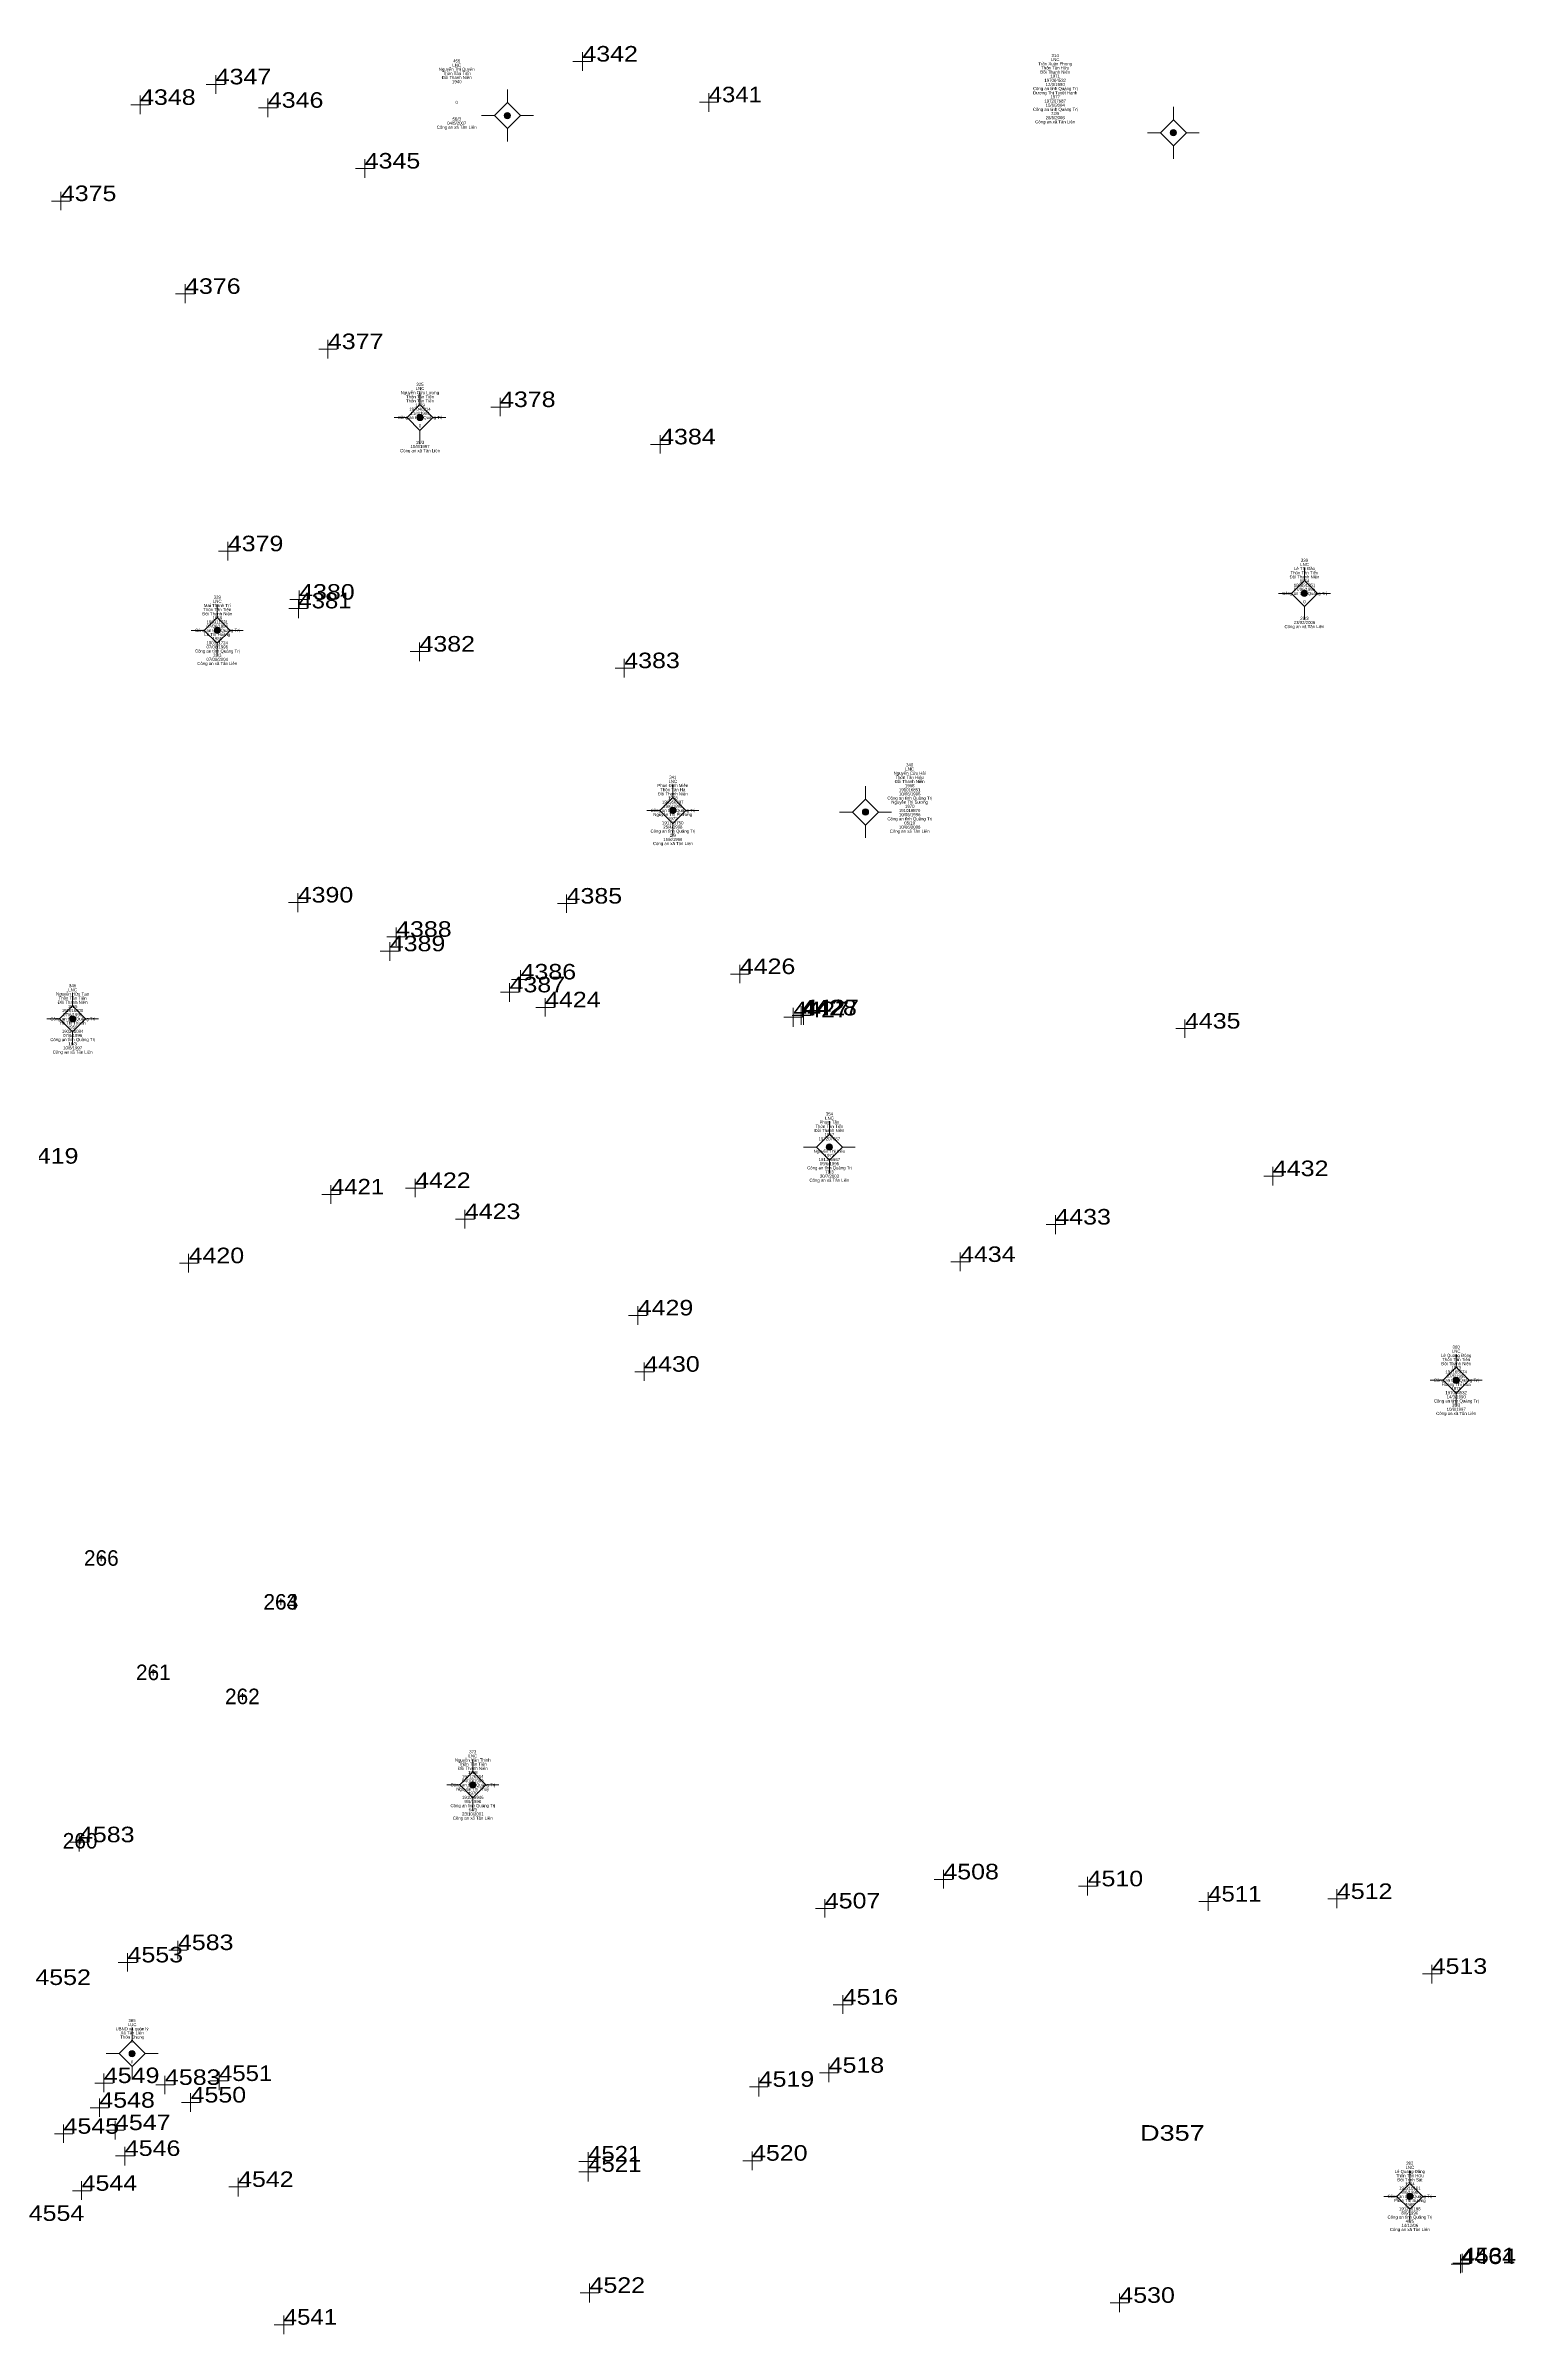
# Model space of a CAD drawing. Header units: metres. Extents: x 548949 to 550221, y 1836732 to 1838051.
# Drawn here: x 549149.3 to 549291, y 1837181 to 1837401.8 of the extents above; entities that cross this region are included whole.
import ezdxf
from ezdxf.enums import TextEntityAlignment as Align

# ---------------------------------------------------------------- set-up
doc = ezdxf.new("R2010")
doc.units = ezdxf.units.M
doc.header["$LTSCALE"] = 0.12
doc.layers.add('11', color=7, linetype='Continuous', lineweight=13)
doc.layers.add('4', color=7, linetype='Continuous', lineweight=13)
doc.layers.add('15', color=7, linetype='Continuous')
doc.layers.add('5', color=7, linetype='Continuous')

msp = doc.modelspace()

# ---------------------------------------------------------------- hatches: boundary and pattern name
at = {"layer": '11'}
for points in [[(549194.1595, 1837395.05, 1), (549193.5595, 1837395.05, 1)], [(549258.3795, 1837393.39, 1), (549257.7795, 1837393.39, 1)], [(549185.7295, 1837365.92, 1), (549185.1295, 1837365.92, 1)], [(549271.0195, 1837348.95, 1), (549270.4195, 1837348.95, 1)], [(549166.1795, 1837345.39, 1), (549165.5795, 1837345.39, 1)], [(549210.1095, 1837328.02, 1), (549209.5095, 1837328.02, 1)], [(549228.6895, 1837327.86, 1), (549228.0895, 1837327.86, 1)], [(549152.2295, 1837307.91, 1), (549151.6295, 1837307.91, 1)], [(549225.2095, 1837295.54, 1), (549224.6095, 1837295.54, 1)], [(549285.6495, 1837273.05, 1), (549285.0495, 1837273.05, 1)], [(549190.8195, 1837234.01, 1), (549190.2195, 1837234.01, 1)], [(549157.9695, 1837208.09, 1), (549157.3695, 1837208.09, 1)], [(549281.1795, 1837194.32, 1), (549280.5795, 1837194.32, 1)]]:
    msp.add_hatch(color=256, dxfattribs=at).paths.add_polyline_path(points)

# ---------------------------------------------------------------- linework, layer by layer
for p, q in [((549193.86, 1837397.55), (549193.86, 1837396.3)), ((549192.61, 1837395.05), (549191.36, 1837395.05)), ((549196.36, 1837395.05), (549195.11, 1837395.05)), ((549258.08, 1837395.89), (549258.08, 1837394.64)), ((549193.86, 1837393.8), (549193.86, 1837392.55)), ((549256.83, 1837393.39), (549255.58, 1837393.39)), ((549258.08, 1837392.14), (549258.08, 1837390.89)), ((549260.58, 1837393.39), (549259.33, 1837393.39)), ((549185.43, 1837368.42), (549185.43, 1837367.17)), ((549184.18, 1837365.92), (549182.93, 1837365.92)), ((549187.93, 1837365.92), (549186.68, 1837365.92)), ((549185.43, 1837364.67), (549185.43, 1837363.42)), ((549270.72, 1837351.45), (549270.72, 1837350.2)), ((549165.88, 1837347.89), (549165.88, 1837346.64)), ((549269.47, 1837348.95), (549268.22, 1837348.95)), ((549270.72, 1837347.7), (549270.72, 1837346.45)), ((549273.22, 1837348.95), (549271.97, 1837348.95)), ((549164.63, 1837345.39), (549163.38, 1837345.39)), ((549165.88, 1837344.14), (549165.88, 1837342.89)), ((549168.38, 1837345.39), (549167.13, 1837345.39)), ((549209.81, 1837330.52), (549209.81, 1837329.27)), ((549228.39, 1837330.36), (549228.39, 1837329.11)), ((549208.56, 1837328.02), (549207.31, 1837328.02)), ((549212.31, 1837328.02), (549211.06, 1837328.02)), ((549227.14, 1837327.86), (549225.89, 1837327.86)), ((549230.89, 1837327.86), (549229.64, 1837327.86)), ((549209.81, 1837326.77), (549209.81, 1837325.52)), ((549228.39, 1837326.61), (549228.39, 1837325.36)), ((549151.93, 1837310.41), (549151.93, 1837309.16)), ((549150.68, 1837307.91), (549149.43, 1837307.91)), ((549151.93, 1837306.66), (549151.93, 1837305.41)), ((549154.43, 1837307.91), (549153.18, 1837307.91)), ((549224.91, 1837298.04), (549224.91, 1837296.79)), ((549223.66, 1837295.54), (549222.41, 1837295.54)), ((549227.41, 1837295.54), (549226.16, 1837295.54)), ((549224.91, 1837294.29), (549224.91, 1837293.04)), ((549285.35, 1837275.55), (549285.35, 1837274.3)), ((549284.1, 1837273.05), (549282.85, 1837273.05)), ((549287.85, 1837273.05), (549286.6, 1837273.05)), ((549285.35, 1837271.8), (549285.35, 1837270.55)), ((549190.52, 1837236.51), (549190.52, 1837235.26)), ((549189.27, 1837234.01), (549188.02, 1837234.01)), ((549193.02, 1837234.01), (549191.77, 1837234.01)), ((549190.52, 1837232.76), (549190.52, 1837231.51)), ((549157.67, 1837210.59), (549157.67, 1837209.34)), ((549156.42, 1837208.09), (549155.17, 1837208.09)), ((549157.67, 1837206.84), (549157.67, 1837205.59)), ((549160.17, 1837208.09), (549158.92, 1837208.09)), ((549280.88, 1837196.82), (549280.88, 1837195.57)), ((549279.63, 1837194.32), (549278.38, 1837194.32)), ((549283.38, 1837194.32), (549282.13, 1837194.32)), ((549280.88, 1837193.07), (549280.88, 1837191.82))]:
    msp.add_line(p, q, dxfattribs=at)
for points in [[(549193.86, 1837396.3), (549192.61, 1837395.05), (549193.86, 1837393.8), (549195.11, 1837395.05)], [(549258.08, 1837394.64), (549256.83, 1837393.39), (549258.08, 1837392.14), (549259.33, 1837393.39)], [(549185.43, 1837367.17), (549184.18, 1837365.92), (549185.43, 1837364.67), (549186.68, 1837365.92)], [(549270.72, 1837350.2), (549269.47, 1837348.95), (549270.72, 1837347.7), (549271.97, 1837348.95)], [(549165.88, 1837346.64), (549164.63, 1837345.39), (549165.88, 1837344.14), (549167.13, 1837345.39)], [(549209.81, 1837329.27), (549208.56, 1837328.02), (549209.81, 1837326.77), (549211.06, 1837328.02)], [(549228.39, 1837329.11), (549227.14, 1837327.86), (549228.39, 1837326.61), (549229.64, 1837327.86)], [(549151.93, 1837309.16), (549150.68, 1837307.91), (549151.93, 1837306.66), (549153.18, 1837307.91)], [(549224.91, 1837296.79), (549223.66, 1837295.54), (549224.91, 1837294.29), (549226.16, 1837295.54)], [(549285.35, 1837274.3), (549284.1, 1837273.05), (549285.35, 1837271.8), (549286.6, 1837273.05)], [(549190.52, 1837235.26), (549189.27, 1837234.01), (549190.52, 1837232.76), (549191.77, 1837234.01)], [(549157.67, 1837209.34), (549156.42, 1837208.09), (549157.67, 1837206.84), (549158.92, 1837208.09)], [(549280.88, 1837195.57), (549279.63, 1837194.32), (549280.88, 1837193.07), (549282.13, 1837194.32)]]:
    msp.add_lwpolyline(points, close=True, dxfattribs=at)
for centre in [(549193.8595, 1837395.05), (549258.0795, 1837393.39), (549185.4295, 1837365.92), (549270.7195, 1837348.95), (549165.8795, 1837345.39), (549209.8095, 1837328.02), (549228.3895, 1837327.86), (549151.9295, 1837307.91), (549224.9095, 1837295.54), (549285.3495, 1837273.05), (549190.5195, 1837234.01), (549157.6695, 1837208.09), (549280.8795, 1837194.32)]:
    msp.add_circle(centre, 0.3, dxfattribs=at)
at = {"layer": '4'}
for p, q in [((549201.09, 1837399.37), (549201.09, 1837401.15)), ((549165.73, 1837397.14), (549165.73, 1837398.95)), ((549201.98, 1837400.26), (549200.16, 1837400.26)), ((549158.44, 1837395.19), (549158.44, 1837396.97)), ((549166.62, 1837398.06), (549164.8, 1837398.06)), ((549170.76, 1837394.88), (549170.76, 1837396.69)), ((549214.16, 1837396.33), (549212.38, 1837396.33)), ((549213.27, 1837395.4), (549213.27, 1837397.22)), ((549159.33, 1837396.08), (549157.55, 1837396.08)), ((549171.65, 1837395.8), (549169.87, 1837395.8)), ((549181.02, 1837389.94), (549179.21, 1837389.94)), ((549180.1, 1837389.05), (549180.1, 1837390.83)), ((549150.8, 1837385.91), (549150.8, 1837387.69)), ((549151.69, 1837386.8), (549149.91, 1837386.8)), ((549162.78, 1837376.96), (549162.78, 1837378.78)), ((549163.67, 1837377.85), (549161.85, 1837377.85)), ((549177.44, 1837372.52), (549175.66, 1837372.52)), ((549176.55, 1837371.63), (549176.55, 1837373.41)), ((549193.15, 1837366.04), (549193.15, 1837367.82)), ((549194.08, 1837366.93), (549192.26, 1837366.93)), ((549209.48, 1837363.33), (549207.66, 1837363.33)), ((549208.59, 1837362.44), (549208.59, 1837364.22)), ((549167.79, 1837353.02), (549166.01, 1837353.02)), ((549166.9, 1837352.13), (549166.9, 1837353.94)), ((549174.67, 1837348.35), (549172.89, 1837348.35)), ((549173.7, 1837346.58), (549173.7, 1837348.4)), ((549173.78, 1837347.46), (549173.78, 1837349.24)), ((549174.59, 1837347.51), (549172.78, 1837347.51)), ((549186.27, 1837343.34), (549184.49, 1837343.34)), ((549185.38, 1837342.41), (549185.38, 1837344.23)), ((549206.02, 1837341.74), (549204.24, 1837341.74)), ((549205.13, 1837340.85), (549205.13, 1837342.63)), ((549174.53, 1837319.13), (549172.75, 1837319.13)), ((549173.64, 1837318.2), (549173.64, 1837320.02)), ((549200.46, 1837319.03), (549198.68, 1837319.03)), ((549199.57, 1837318.14), (549199.57, 1837319.92)), ((549184.02, 1837315.83), (549182.24, 1837315.83)), ((549182.52, 1837313.5), (549182.52, 1837315.32)), ((549183.13, 1837314.94), (549183.13, 1837316.72)), ((549183.41, 1837314.43), (549181.6, 1837314.43)), ((549195.13, 1837310.82), (549195.13, 1837312.6)), ((549216.27, 1837311.34), (549216.27, 1837313.12)), ((549194.96, 1837310.47), (549193.18, 1837310.47)), ((549194.07, 1837309.54), (549194.07, 1837311.36)), ((549196.06, 1837311.71), (549194.24, 1837311.71)), ((549217.16, 1837312.23), (549215.38, 1837312.23)), ((549198.39, 1837309.02), (549196.6, 1837309.02)), ((549197.49, 1837308.13), (549197.49, 1837309.91)), ((549222.32, 1837308.07), (549220.5, 1837308.07)), ((549223.09, 1837308.24), (549221.31, 1837308.24)), ((549221.43, 1837307.14), (549221.43, 1837308.96)), ((549223.3, 1837308.26), (549221.48, 1837308.26)), ((549222.2, 1837307.35), (549222.2, 1837309.13)), ((549222.41, 1837307.34), (549222.41, 1837309.15)), ((549260.09, 1837306.97), (549258.31, 1837306.97)), ((549259.2, 1837306.08), (549259.2, 1837307.86)), ((549268.57, 1837292.74), (549266.79, 1837292.74)), ((549267.68, 1837291.85), (549267.68, 1837293.63)), ((549177.73, 1837290.97), (549175.95, 1837290.97)), ((549176.84, 1837290.08), (549176.84, 1837291.86)), ((549185.85, 1837291.59), (549184.04, 1837291.59)), ((549184.96, 1837290.7), (549184.96, 1837292.48)), ((549190.69, 1837288.59), (549188.87, 1837288.59)), ((549189.76, 1837287.7), (549189.76, 1837289.48)), ((549246.7, 1837287.14), (549246.7, 1837288.96)), ((549247.59, 1837288.07), (549245.81, 1837288.07)), ((549164.01, 1837284.34), (549162.23, 1837284.34)), ((549163.12, 1837283.45), (549163.12, 1837285.23)), ((549238.44, 1837284.46), (549236.62, 1837284.46)), ((549237.51, 1837283.57), (549237.51, 1837285.36)), ((549207.32, 1837279.3), (549205.54, 1837279.3)), ((549206.43, 1837278.41), (549206.43, 1837280.19)), ((549207.94, 1837273.87), (549206.16, 1837273.87)), ((549207.05, 1837272.98), (549207.05, 1837274.77)), ((549155.01, 1837255.9), (549154.39, 1837255.9)), ((549154.7, 1837255.59), (549154.7, 1837256.21)), ((549172.33, 1837251.67), (549171.7, 1837251.67)), ((549172.33, 1837251.67), (549171.7, 1837251.67)), ((549172.01, 1837251.36), (549172.01, 1837251.99)), ((549172.01, 1837251.36), (549172.01, 1837251.99)), ((549160.02, 1837244.87), (549159.39, 1837244.87)), ((549159.71, 1837244.56), (549159.71, 1837245.18)), ((549168.61, 1837242.55), (549167.99, 1837242.55)), ((549168.3, 1837242.23), (549168.3, 1837242.86)), ((549152.96, 1837228.62), (549152.33, 1837228.62)), ((549152.55, 1837227.59), (549152.55, 1837229.37)), ((549152.65, 1837228.31), (549152.65, 1837228.93)), ((549153.44, 1837228.48), (549151.66, 1837228.48)), ((549236.79, 1837224.9), (549235.01, 1837224.9)), ((549235.9, 1837224.01), (549235.9, 1837225.82)), ((549250.74, 1837224.23), (549248.92, 1837224.23)), ((549249.81, 1837223.34), (549249.81, 1837225.16)), ((549225.36, 1837222.1), (549223.58, 1837222.1)), ((549224.47, 1837221.21), (549224.47, 1837222.99)), ((549262.33, 1837222.76), (549260.55, 1837222.76)), ((549261.44, 1837221.87), (549261.44, 1837223.65)), ((549274.78, 1837223.01), (549272.96, 1837223.01)), ((549273.85, 1837222.12), (549273.85, 1837223.94)), ((549157.23, 1837216), (549157.23, 1837217.78)), ((549162.98, 1837218.08), (549161.2, 1837218.08)), ((549162.09, 1837217.19), (549162.09, 1837218.97)), ((549158.12, 1837216.89), (549156.34, 1837216.89)), ((549283.89, 1837215.78), (549282.1, 1837215.78)), ((549282.99, 1837214.86), (549282.99, 1837216.67)), ((549226.19, 1837211.92), (549226.19, 1837213.74)), ((549227.08, 1837212.81), (549225.26, 1837212.81)), ((549224.84, 1837205.32), (549224.84, 1837207.13)), ((549155.84, 1837205.25), (549154.06, 1837205.25)), ((549154.95, 1837204.36), (549154.95, 1837206.18)), ((549161.73, 1837205.07), (549159.95, 1837205.07)), ((549160.84, 1837204.18), (549160.84, 1837205.96)), ((549163.31, 1837202.48), (549163.31, 1837204.27)), ((549166.94, 1837205.45), (549165.16, 1837205.45)), ((549166.05, 1837204.56), (549166.05, 1837206.34)), ((549218.98, 1837204.89), (549217.2, 1837204.89)), ((549218.09, 1837203.96), (549218.09, 1837205.78)), ((549225.76, 1837206.24), (549223.95, 1837206.24)), ((549155.4, 1837202.87), (549153.61, 1837202.87)), ((549154.51, 1837201.98), (549154.51, 1837203.77)), ((549164.2, 1837203.37), (549162.42, 1837203.37)), ((549151.95, 1837200.36), (549150.17, 1837200.36)), ((549151.06, 1837199.47), (549151.06, 1837201.25)), ((549156.91, 1837200.71), (549155.13, 1837200.71)), ((549156.02, 1837199.82), (549156.02, 1837201.6)), ((549157.9, 1837198.22), (549156.08, 1837198.22)), ((549156.97, 1837197.3), (549156.97, 1837199.11)), ((549202.53, 1837197.68), (549200.75, 1837197.68)), ((549201.64, 1837196.76), (549201.64, 1837198.57)), ((549218.34, 1837197.76), (549216.56, 1837197.76)), ((549217.45, 1837196.84), (549217.45, 1837198.65)), ((549152.8, 1837193.97), (549152.8, 1837195.78)), ((549167.89, 1837194.3), (549167.89, 1837196.12)), ((549202.54, 1837196.68), (549200.76, 1837196.68)), ((549201.65, 1837195.76), (549201.65, 1837197.57)), ((549153.72, 1837194.86), (549151.91, 1837194.86)), ((549168.78, 1837195.23), (549167, 1837195.23)), ((549285.93, 1837186.97), (549285.93, 1837188.78)), ((549286.65, 1837187.79), (549284.86, 1837187.79)), ((549286.86, 1837187.86), (549285.04, 1837187.86)), ((549285.76, 1837186.9), (549285.76, 1837188.72)), ((549202.68, 1837185.01), (549200.89, 1837185.01)), ((549201.78, 1837184.08), (549201.78, 1837185.9)), ((549252.87, 1837183.16), (549252.87, 1837184.94)), ((549172.3, 1837181.02), (549172.3, 1837182.83)), ((549253.76, 1837184.05), (549251.98, 1837184.05)), ((549173.19, 1837181.94), (549171.38, 1837181.94))]:
    msp.add_line(p, q, dxfattribs=at)

# ---------------------------------------------------------------- texts
at = {"layer": '15'}
for s, width, p in [('314', 0.95, (549246.68, 1837400.7)), ('1940', 0.95, (549188.975, 1837398.17)), ('LNC', 0.95, (549188.97, 1837399.77)), ('455', 0.95, (549188.97, 1837400.17)), ('197004532', 0.95, (549246.68, 1837398.3)), ('1971', 0.9, (549246.675, 1837398.7)), ('LNC', 0.95, (549246.68, 1837400.3)), ('0', 0.9, (549188.97, 1837396.17)), ('1977', 0.95, (549246.685, 1837396.7)), ('56/3', 0.95, (549188.97, 1837394.57)), ('72/5', 0.95, (549246.68, 1837395.1)), ('LNC', 0.95, (549185.43, 1837368.57)), ('325', 0.95, (549185.43, 1837368.97)), ('1979', 0.95, (549185.435, 1837366.97)), ('19/3', 0.95, (549185.43, 1837363.37)), ('0', 0.9, (549185.43, 1837364.97)), ('330', 0.95, (549270.72, 1837352)), ('190891051', 0.95, (549270.725, 1837349.6)), ('1954', 0.95, (549270.725, 1837350)), ('LNC', 0.95, (549270.72, 1837351.6)), ('LNC', 0.95, (549165.88, 1837348.04)), ('329', 0.95, (549165.88, 1837348.44)), ('07/06/1996', 0.95, (549270.72, 1837349.2)), ('0', 0.9, (549270.72, 1837348)), ('07/06/1996', 0.95, (549165.88, 1837345.64)), ('190311731', 0.95, (549165.885, 1837346.04)), ('1958', 0.95, (549165.885, 1837346.44)), ('23/02/2006', 0.95, (549270.72, 1837346)), ('28/3', 0.95, (549270.72, 1837346.4)), ('07/06/1996', 0.95, (549165.88, 1837343.64)), ('1956', 0.95, (549165.88, 1837344.44)), ('33/3', 0.95, (549165.88, 1837342.84)), ('340', 0.95, (549232.65, 1837332.26)), ('LNC', 0.95, (549209.81, 1837330.67)), ('341', 0.85, (549209.81, 1837331.07)), ('191016851', 0.95, (549232.655, 1837329.86)), ('1968', 0.95, (549232.655, 1837330.26)), ('LNC', 0.95, (549232.65, 1837331.86)), ('10/6/1996', 0.95, (549209.81, 1837328.27)), ('1968', 0.95, (549209.815, 1837329.07)), ('10/06/1996', 0.95, (549232.65, 1837329.46)), ('1970', 0.95, (549232.655, 1837328.26)), ('1972', 0.95, (549209.81, 1837327.07)), ('2/9', 0.95, (549209.815, 1837325.47)), ('10/06/1996', 0.95, (549232.65, 1837327.46)), ('10/06/2006', 0.95, (549232.65, 1837326.26)), ('05/10', 0.95, (549232.65, 1837326.66)), ('15/8/1996', 0.95, (549209.81, 1837325.07)), ('LNC', 0.95, (549151.93, 1837310.56)), ('346', 0.95, (549151.925, 1837310.96)), ('07/6/1996', 0.95, (549151.93, 1837308.16)), ('1955', 0.95, (549151.935, 1837308.96)), ('07/6/1996', 0.95, (549151.93, 1837306.16)), ('1959', 0.95, (549151.935, 1837306.96)), ('18/3', 0.95, (549151.93, 1837305.36)), ('LNC', 0.95, (549224.91, 1837298.19)), ('354', 0.95, (549224.91, 1837298.59)), ('1967', 0.95, (549224.915, 1837296.59)), ('1973', 0.95, (549224.915, 1837294.59)), ('09/6/1996', 0.95, (549224.91, 1837293.79)), ('71/3', 0.95, (549224.91, 1837292.99)), ('LNC', 0.95, (549285.35, 1837275.7)), ('360', 0.95, (549285.35, 1837276.1)), ('07/6/1996', 0.95, (549285.35, 1837273.3)), ('1973', 0.95, (549285.355, 1837274.1)), ('197004532', 0.95, (549285.35, 1837271.7)), ('1975', 0.95, (549285.355, 1837272.1)), ('35/3', 0.95, (549285.35, 1837270.5)), ('373', 0.95, (549190.52, 1837237.06)), ('1968', 0.95, (549190.525, 1837235.06)), ('LNC', 0.95, (549190.52, 1837236.66)), ('191016946', 0.95, (549190.52, 1837232.66)), ('1970', 0.95, (549190.525, 1837233.06)), ('23/10/2001', 0.95, (549190.525, 1837231.06)), ('9/6/1996', 0.95, (549190.52, 1837232.26)), ('64/3', 0.95, (549190.52, 1837231.46)), ('LUC', 0.95, (549157.67, 1837210.74)), ('385', 0.95, (549157.67, 1837211.14)), ('0', 0.9, (549157.67, 1837209.14)), ('0', 0.9, (549157.67, 1837207.14)), ('392', 0.95, (549280.875, 1837197.37)), ('1964', 0.95, (549280.885, 1837195.37)), ('LNC', 0.95, (549280.88, 1837196.97)), ('191216161', 0.95, (549280.885, 1837194.97)), ('8/6/1996', 0.95, (549280.88, 1837194.57)), ('1969', 0.95, (549280.885, 1837193.37)), ('8/6/1996', 0.95, (549280.88, 1837192.57)), ('14/12/06', 0.95, (549280.88, 1837191.37)), ('40/5', 0.95, (549280.88, 1837191.77))]:
    msp.add_text(s, height=0.3, dxfattribs=dict(at, width=width)).set_placement(p, align=Align.CENTER)
for s, p in [('Nguyễn Thị Quyên', (549188.975, 1837399.37)), ('Đồi Thanh Niên', (549188.97, 1837398.57)), ('Thôn Tân Tiến', (549188.97, 1837398.97)), ('Trần Xuân Phong', (549246.685, 1837399.9)), ('Đồi Thanh Niên', (549246.68, 1837399.1)), ('Thôn Tân Hữu', (549246.675, 1837399.5)), ('Công an tỉnh Quảng Trị', (549246.685, 1837397.5)), ('Dương Thị Tuyết Hạnh', (549246.68, 1837397.1)), ('197207687', (549246.675, 1837396.3)), ('12/3/1990', (549246.685, 1837397.9)), ('Công an xã Tân Liên', (549188.97, 1837393.77)), ('04/5/2007', (549188.975, 1837394.17)), ('Công an tỉnh Quảng Trị', (549246.685, 1837395.5)), ('Công an xã Tân Liên', (549246.68, 1837394.3)), ('28/5/2008', (549246.685, 1837394.7)), ('15/6/2004', (549246.685, 1837395.9)), ('Nguyễn Cửu Lương', (549185.425, 1837368.17)), ('Thôn Tân Tiến', (549185.43, 1837367.77)), ('Thôn Tân Tiến', (549185.43, 1837367.37)), ('Công an tỉnh Quảng Trị', (549185.435, 1837365.77)), ('197046314', (549185.425, 1837366.57)), ('11/4/1994', (549185.435, 1837366.17)), ('10/8/1997', (549185.435, 1837362.97)), ('Công an xã Tân Liên', (549185.43, 1837362.57)), ('Đồi Thanh Niên', (549270.72, 1837350.4)), ('Thôn Tân Tiến', (549270.72, 1837350.8)), ('Lê Thị Đào', (549270.72, 1837351.2)), ('Mai Thanh Trí', (549165.88, 1837347.64)), ('Công an tỉnh Quảng Trị', (549270.725, 1837348.8)), ('Công an tỉnh Quảng Trị', (549165.885, 1837345.24)), ('Đồi Thanh Niên', (549165.88, 1837346.84)), ('Thôn Tân Tiến', (549165.88, 1837347.24)), ('Công an xã Tân Liên', (549270.72, 1837345.6)), ('Công an tỉnh Quảng Trị', (549165.885, 1837343.24)), ('Lê Thị Hoàng', (549165.885, 1837344.84)), ('190311724', (549165.875, 1837344.04)), ('Công an xã Tân Liên', (549165.88, 1837342.04)), ('07/09/2004', (549165.875, 1837342.44)), ('Phan Đình Miên', (549209.81, 1837330.27)), ('Thôn Tân Hà', (549209.805, 1837329.87)), ('Nguyễn Cửu Hải', (549232.655, 1837331.46)), ('Đồi Thanh Niên', (549232.65, 1837330.66)), ('Thôn Tân Hiệp', (549232.65, 1837331.06)), ('Công an tỉnh Quảng Trị', (549209.815, 1837327.87)), ('Nguyễn Thị Phương', (549209.81, 1837327.47)), ('Đồi Thanh Niên', (549209.81, 1837329.47)), ('190950287', (549209.805, 1837328.67)), ('Công an tỉnh Quảng Trị', (549232.655, 1837329.06)), ('Nguyễn Thị Sương', (549232.65, 1837328.66)), ('191016870', (549232.645, 1837327.86)), ('Công an tỉnh Quảng Trị', (549209.815, 1837325.87)), ('191165750', (549209.805, 1837326.67)), ('25/4/1998', (549209.815, 1837326.27)), ('Công an tỉnh Quảng Trị', (549232.655, 1837327.06)), ('Công an xã Tân Liên', (549232.65, 1837325.86)), ('Công an xã Tân Liên', (549209.81, 1837324.67)), ('Nguyễn Hữu Tao', (549151.925, 1837310.16)), ('Công an tỉnh Quảng Trị', (549151.935, 1837307.76)), ('Đồi Thanh Niên', (549151.93, 1837309.36)), ('Thôn Tân Tiến', (549151.93, 1837309.76)), ('191016800', (549151.925, 1837308.56)), ('Công an tỉnh Quảng Trị', (549151.935, 1837305.76)), ('Hồ Thị Thanh', (549151.925, 1837307.36)), ('190311084', (549151.925, 1837306.56)), ('Công an xã Tân Liên', (549151.93, 1837304.56)), ('10/8/1997', (549151.935, 1837304.96)), ('Đồi Thanh Niên', (549224.91, 1837296.99)), ('Thôn Tân Tiến', (549224.91, 1837297.39)), ('Phạm Tân', (549224.91, 1837297.79)), ('Nguyễn Thị Kiều', (549224.91, 1837294.99)), ('197207667', (549224.905, 1837296.19)), ('Công an tỉnh Quảng Trị', (549224.915, 1837293.39)), ('Công an xã Tân Liên', (549224.91, 1837292.19)), ('191165667', (549224.905, 1837294.19)), ('30/7/2003', (549224.915, 1837292.59)), ('Lê Quang Đông', (549285.35, 1837275.3)), ('Thôn Tân Tiến', (549285.35, 1837274.9)), ('Công an tỉnh Quảng Trị', (549285.355, 1837272.9)), ('Đồi Thanh Niên', (549285.35, 1837274.5)), ('Hoàng Thị Hoa', (549285.35, 1837272.5)), ('191165674', (549285.345, 1837273.7)), ('Công an tỉnh Quảng Trị', (549285.355, 1837270.9)), ('14/3/1990', (549285.355, 1837271.3)), ('Công an xã Tân Liên', (549285.35, 1837269.7)), ('10/8/1997', (549285.355, 1837270.1)), ('Nguyễn Văn Thịnh', (549190.52, 1837236.26)), ('Đồi Thanh Niên', (549190.52, 1837235.46)), ('Thôn Tân Tiến', (549190.52, 1837235.86)), ('Công an tỉnh Quảng Trị', (549190.525, 1837233.86)), ('Nguyễn Thị Thúy', (549190.52, 1837233.46)), ('04/10/1999', (549190.515, 1837234.26)), ('197126284', (549190.515, 1837234.66)), ('Công an tỉnh Quảng Trị', (549190.525, 1837231.86)), ('Công an xã Tân Liên', (549190.52, 1837230.66)), (' UBND xã quản lý ', (549157.665, 1837210.34)), ('Thôn Cheng', (549157.675, 1837209.54)), (' Xã Tân Liên ', (549157.67, 1837209.94)), ('Lê Quang Đăng', (549280.88, 1837196.57)), ('Thôn Tân Hữu', (549280.875, 1837196.17)), ('Đồi Trinh Sát', (549280.885, 1837195.77)), ('Công an tỉnh Quảng Trị', (549280.885, 1837194.17)), ('Phan Thị Sương', (549280.875, 1837193.77)), ('191216188', (549280.875, 1837192.97)), ('Công an tỉnh Quảng Trị', (549280.885, 1837192.17)), ('Công an xã Tân Liên', (549280.88, 1837190.97))]:
    msp.add_text(s, height=0.3, dxfattribs=at).set_placement(p, align=Align.CENTER)
at = {"layer": '4'}
for s, width, p in [('4427', 1.2, (549221.43, 1837308.07)), ('4583', 1.2, (549162.09, 1837218.08)), ('4583', 1.2, (549160.84, 1837205.07)), ('4521', 1.15, (549201.64, 1837197.68))]:
    msp.add_text(s, height=1.5, dxfattribs=dict(at, width=width)).set_placement(p)
at = {"layer": '5'}
for s, width, p in [('4342', 1.2, (549201.09, 1837400.26)), ('4347', 1.2, (549165.73, 1837398.06)), ('4348', 1.2, (549158.44, 1837396.08)), ('4346', 1.2, (549170.76, 1837395.8)), ('4341', 1.15, (549213.27, 1837396.33)), ('4345', 1.2, (549180.1, 1837389.94)), ('4375', 1.2, (549150.8, 1837386.8)), ('4376', 1.2, (549162.78, 1837377.85)), ('4377', 1.2, (549176.55, 1837372.52)), ('4378', 1.2, (549193.15, 1837366.93)), ('4384', 1.2, (549208.59, 1837363.33)), ('4379', 1.2, (549166.9, 1837353.02)), ('4381', 1.15, (549173.7, 1837347.51)), ('4380', 1.2, (549173.78, 1837348.35)), ('4382', 1.2, (549185.38, 1837343.34)), ('4383', 1.2, (549205.13, 1837341.74)), ('4390', 1.2, (549173.64, 1837319.13)), ('4385', 1.2, (549199.57, 1837319.03)), ('4388', 1.2, (549183.13, 1837315.83)), ('4389', 1.2, (549182.52, 1837314.43)), ('4386', 1.2, (549195.13, 1837311.71)), ('4426', 1.2, (549216.27, 1837312.23)), ('4387', 1.2, (549194.07, 1837310.47)), ('4424', 1.2, (549197.49, 1837309.02)), ('4428', 1.2, (549222.2, 1837308.24)), ('4427', 1.2, (549222.41, 1837308.26)), ('4435', 1.2, (549259.2, 1837306.97)), ('4419', 1.2, (549147.14, 1837293.94)), ('4422', 1.2, (549184.96, 1837291.59)), ('4432', 1.2, (549267.68, 1837292.74)), ('4421', 1.15, (549176.84, 1837290.97)), ('4423', 1.2, (549189.76, 1837288.59)), ('4433', 1.2, (549246.7, 1837288.07)), ('4434', 1.2, (549237.51, 1837284.46)), ('4420', 1.2, (549163.12, 1837284.34)), ('4429', 1.2, (549206.43, 1837279.3)), ('4430', 1.2, (549207.05, 1837273.87)), ('4583', 1.2, (549152.55, 1837228.48)), ('4508', 1.2, (549235.9, 1837224.9)), ('4510', 1.2, (549249.81, 1837224.23)), ('4511', 1.15, (549261.44, 1837222.76)), ('4512', 1.2, (549273.85, 1837223.01)), ('4507', 1.2, (549224.47, 1837222.1)), ('4553', 1.2, (549157.23, 1837216.89)), ('4552', 1.2, (549148.34, 1837214.71)), ('4513', 1.2, (549282.99, 1837215.78)), ('4516', 1.2, (549226.19, 1837212.81)), ('4549', 1.2, (549154.95, 1837205.25)), ('4551', 1.15, (549166.05, 1837205.45)), ('4519', 1.2, (549218.09, 1837204.89)), ('4518', 1.2, (549224.84, 1837206.24)), ('4548', 1.2, (549154.51, 1837202.87)), ('4550', 1.2, (549163.31, 1837203.37)), ('4547', 1.2, (549156.02, 1837200.71)), ('4545', 1.2, (549151.06, 1837200.36)), ('D357 ', 1.3, (549254.87, 1837199.69)), ('4546', 1.2, (549156.97, 1837198.22)), ('4521', 1.15, (549201.65, 1837196.68)), ('4520', 1.2, (549217.45, 1837197.76)), ('4544', 1.2, (549152.8, 1837194.86)), ('4542', 1.2, (549167.89, 1837195.23)), ('4554', 1.2, (549147.7, 1837191.95)), ('4464', 1.2, (549285.76, 1837187.79)), ('4531', 1.15, (549285.93, 1837187.86)), ('4522', 1.2, (549201.78, 1837185.01)), ('4530', 1.2, (549252.87, 1837184.05)), ('4541', 1.15, (549172.3, 1837181.94))]:
    msp.add_text(s, height=1.5, dxfattribs=dict(at, width=width)).set_placement(p)
for s, p in [('266', (549154.7, 1837255.15)), ('264', (549172.005, 1837250.92)), ('263', (549172.01, 1837250.92)), ('261', (549159.715, 1837244.12)), ('262', (549168.3, 1837241.8)), ('260', (549152.655, 1837227.87))]:
    msp.add_text(s, height=1.5, dxfattribs=at).set_placement(p, align=Align.CENTER)

doc.saveas('drawing.dxf')
